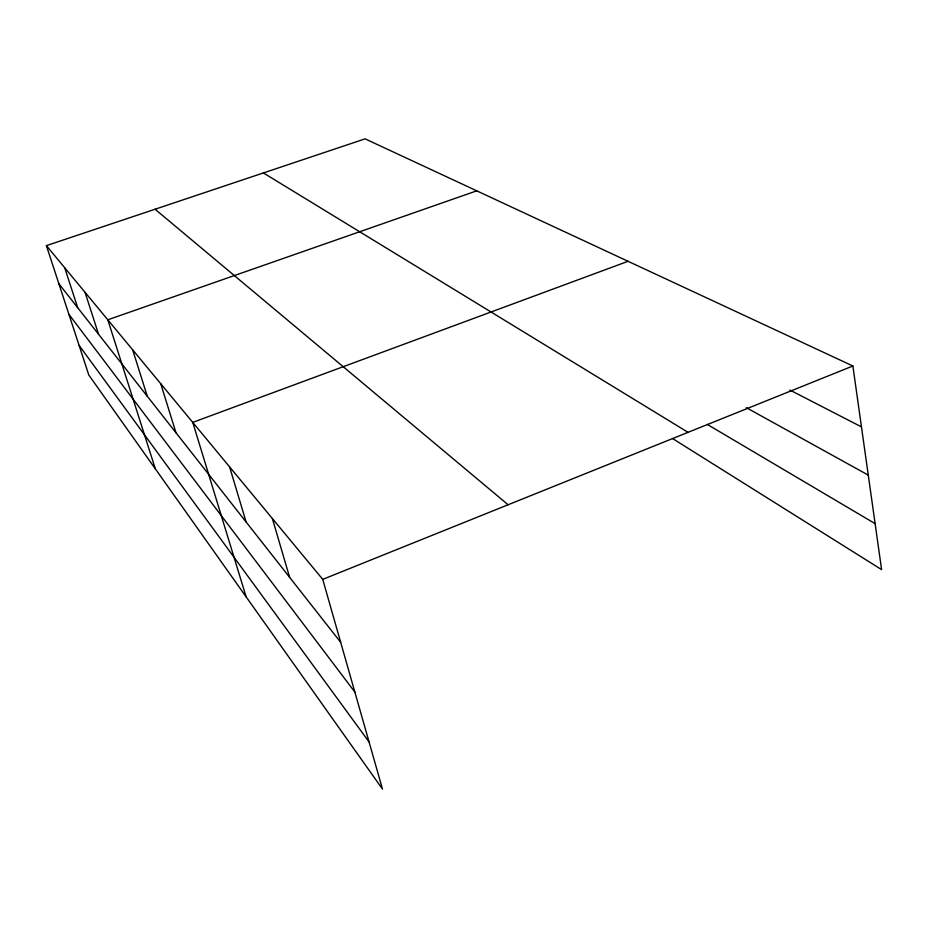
<?xml version="1.0" encoding="UTF-8"?>
<svg xmlns="http://www.w3.org/2000/svg" width="928" height="928" viewBox="0 0 928 928"><rect width="100%" height="100%" fill="white"/><g stroke="black" fill="none" stroke-linecap="round" stroke-linejoin="round"><path stroke-width="1.39" d="M852.878 365.992L365.122 138.852L46.4 245.642L322.747 579.374L852.878 365.992L881.6 569.618L672.498 438.503M628.059 261.302L192.757 422.379L246.129 596.843M476.737 190.832L107.799 319.8L155.312 468.802M789.902 390.05L861.474 426.892M746.321 407.67L868.272 475.124M707.264 424.398L875.116 523.647M263.401 172.933L688.042 432.332M155.092 209.229L508.103 504.762M58.905 283.806L340.68 642.304M68.916 314.36L354.844 692.033M79.089 345.378L369.066 741.948M46.4 245.642L88.81 375.04L382.51 789.148L322.747 579.374M64.693 267.74L77.685 307.702M85.04 292.308L98.542 334.242M132.646 349.798L147.285 396.244M160.741 383.728L175.984 432.761M229.576 466.854L246.129 522.012M272.38 518.543L289.629 577.344"/></g></svg>
